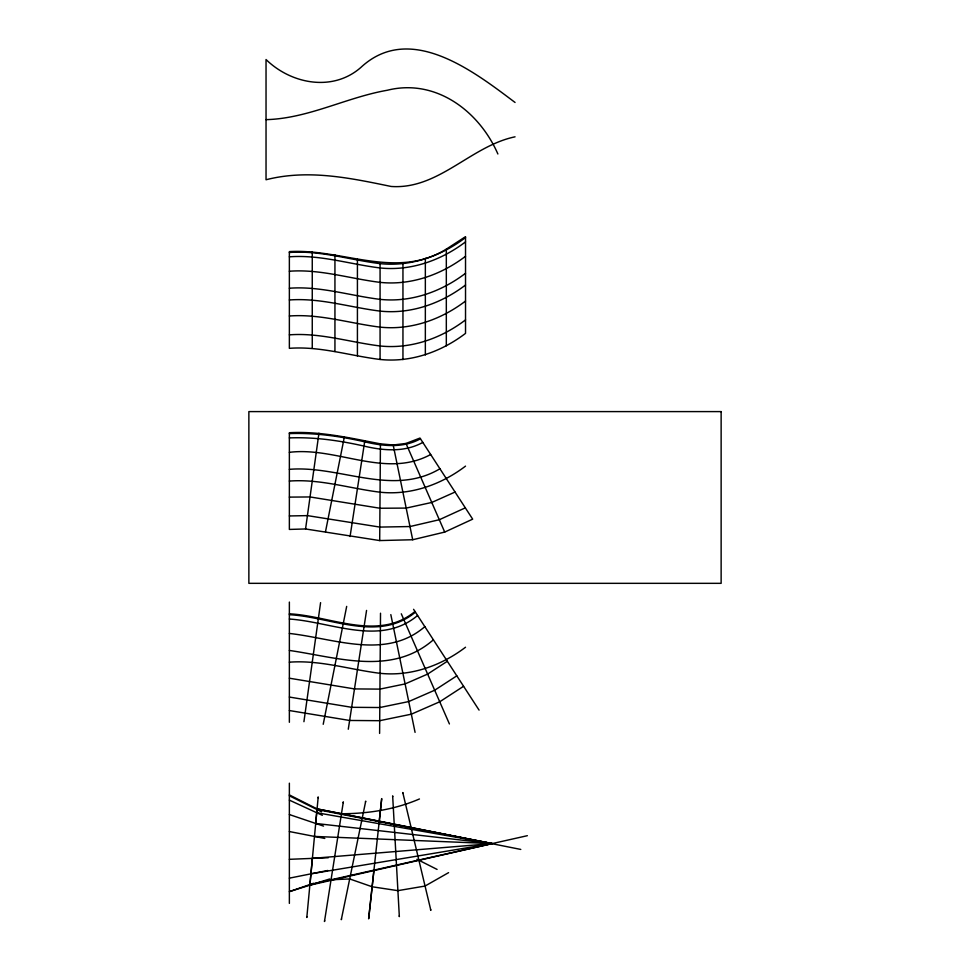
<?xml version="1.0" encoding="UTF-8"?>
<svg xmlns="http://www.w3.org/2000/svg" width="970" height="970" viewBox="0 0 970 970"><rect width="100%" height="100%" fill="white"/><g stroke="black" fill="none" stroke-linecap="round" stroke-linejoin="round"><path stroke-width="1.45" d="M379.694 540.569L380.434 443.848C350.352 438.064 320.233 431.044 289.363 432.717L289.363 529.426L305.562 528.965L379.694 540.569L412.699 539.744L444.709 532.081L472.669 519.156L419.974 438.052L405.993 443.448L393.189 445.012L380.434 443.848M379.609 733.417L380.519 613.21M310.933 873.837L309.879 885.198L492.226 843.585L317.069 808.895L315.674 823.445L492.226 843.585L310.933 873.837L312.388 858.377L492.226 843.585L316.996 809.538M373.947 870.296L368.649 918.845L381.707 798.589L379.124 822.487M305.562 528.965L318.948 433.178M303.925 721.704L320.585 602.649M318.075 797.801L318.208 796.928L306.811 917.487L306.932 916.601M350.061 536.519L364.781 440.926M348.279 729.234L366.563 610.421M325.508 531.669L344.386 436.815M323.216 724.299L346.678 606.395M343.125 802.748L343.344 801.863L324.477 921.5L324.683 920.615M365.46 801.923L365.726 801.135L341.294 919.681L341.561 918.893M446.321 249.144L465.527 236.656L465.527 333.377C441.204 351.892 410.819 362.731 380.07 359.458C349.818 355.735 320.149 346.023 289.363 348.327L289.363 251.606C342.398 248.417 396.124 280.063 446.321 249.144L446.321 345.853M465.527 237.553C441.204 256.056 410.819 266.895 380.07 263.622C349.818 259.899 320.149 250.187 289.363 252.491M465.527 241.869C441.204 260.372 410.819 271.212 380.07 267.95C349.818 264.228 320.149 254.516 289.363 256.82M465.527 256.286C441.204 274.789 410.819 285.629 380.07 282.367C349.818 278.645 320.149 268.933 289.363 271.236M465.527 273.285C441.204 291.8 410.819 302.64 380.07 299.366C349.818 295.644 320.149 285.932 289.363 288.236M465.527 285.022C441.204 303.525 410.819 314.365 380.07 311.103C349.818 307.381 320.149 297.669 289.363 299.972M465.527 301.052C441.204 319.566 410.819 330.406 380.07 327.132C349.818 323.41 320.149 313.698 289.363 316.002M465.527 319.894C441.204 338.409 410.819 349.248 380.07 345.975C349.818 342.252 320.149 332.54 289.363 334.844M465.527 466.121C441.204 484.636 410.819 495.476 380.07 492.202C349.818 488.48 320.149 478.768 289.363 481.071M414.978 611.476C378.409 641.764 330.443 615.817 289.363 613.816M415.415 612.155C378.749 642.625 330.6 616.835 289.363 614.701M417.585 615.501C380.385 646.772 331.364 621.794 289.363 619.03M424.836 626.644C385.842 660.303 333.947 638.333 289.363 633.446M433.384 639.8C391.759 676.175 337.451 657.393 289.363 650.446M465.527 647.232C441.204 665.735 410.819 676.575 380.07 673.313C349.818 669.591 320.149 659.879 289.363 662.183M447.34 661.273L427.624 674.089L405.096 683.923L379.949 689.112L354.486 688.918L289.363 678.212M456.809 675.847L434.681 690.228L408.734 701.565L379.803 707.53L351.649 707.312L289.363 697.054M463.587 686.275L439.725 701.783L411.328 714.187L379.707 720.698L349.624 720.467L289.363 710.537M448.589 872.648L425.005 886.059L397.882 890.654L372.153 886.774L349.721 878.941L331.073 879.766M465.321 507.843L439.313 519.726L409.983 526.54L379.803 527.086L307.429 515.616L289.363 515.955M455.063 492.045L431.771 502.46L406.187 508.086L379.937 508.244L310.036 496.955L289.363 497.113M439.931 468.765C392.341 497.113 339.67 465.115 289.363 469.347M430.668 454.506C385.587 479.022 336.675 446.467 289.363 452.335M422.811 442.417C404.648 452.481 383.441 450.723 363.992 446.067C339.488 440.562 314.535 436.912 289.363 437.919M420.459 438.792C403.18 448.358 383.065 446.212 364.647 441.799C339.924 436.221 314.753 432.644 289.363 433.602M419.452 798.965C394.911 809.562 368.066 813.697 341.452 813.745M313.516 883.282L289.363 891.636L329.703 878.965M515.058 136.819C470.814 146.009 438.428 189.853 391.08 186.458C349.976 177.946 307.951 169.035 266.035 179.753L266.035 59.534C291.255 84.123 332.722 92.029 360.743 67.548C409.837 21.764 473.675 71.295 515.058 102.468M309.939 884.519L527.353 835.691M289.363 878.165L327.763 870.478M266.035 119.65C308.217 118.558 346.229 97.424 387.285 90.258C435.627 78.158 479.156 111.016 497.877 153.987M289.363 859.323L328.248 857.735M314.45 836.431L492.226 843.585L316.693 812.714M289.363 831.545L324.804 838.444M317.069 808.895L520.781 849.429M289.363 814.545L323.531 826.101M289.363 800.129L322.331 815.309M289.363 795.812L321.591 811.817M289.363 794.927L320.245 810.496M416.942 859.262L437.082 869.423M413.572 609.305L479.071 710.113M405.993 443.448L444.709 532.081M401.289 613.792L449.413 723.947M403.096 793.411L402.78 792.538L430.85 910.357L430.534 909.496M393.189 445.012L412.699 539.744M390.825 614.616L415.075 732.362M392.729 796.6L392.656 795.885L399.337 916.626L399.264 915.91M425.345 258.299L425.345 355.02M402.95 262.918L402.95 359.64M380.07 262.737L380.07 359.458M357.421 259.257L357.421 355.978M334.941 254.783L334.941 351.504M312.255 251.606L312.255 348.327M289.363 602.067L289.363 722.286M289.363 783.178L289.363 903.385M721.134 411.595L248.866 411.595L248.866 583.334L721.134 583.334L721.134 411.595"/></g></svg>
